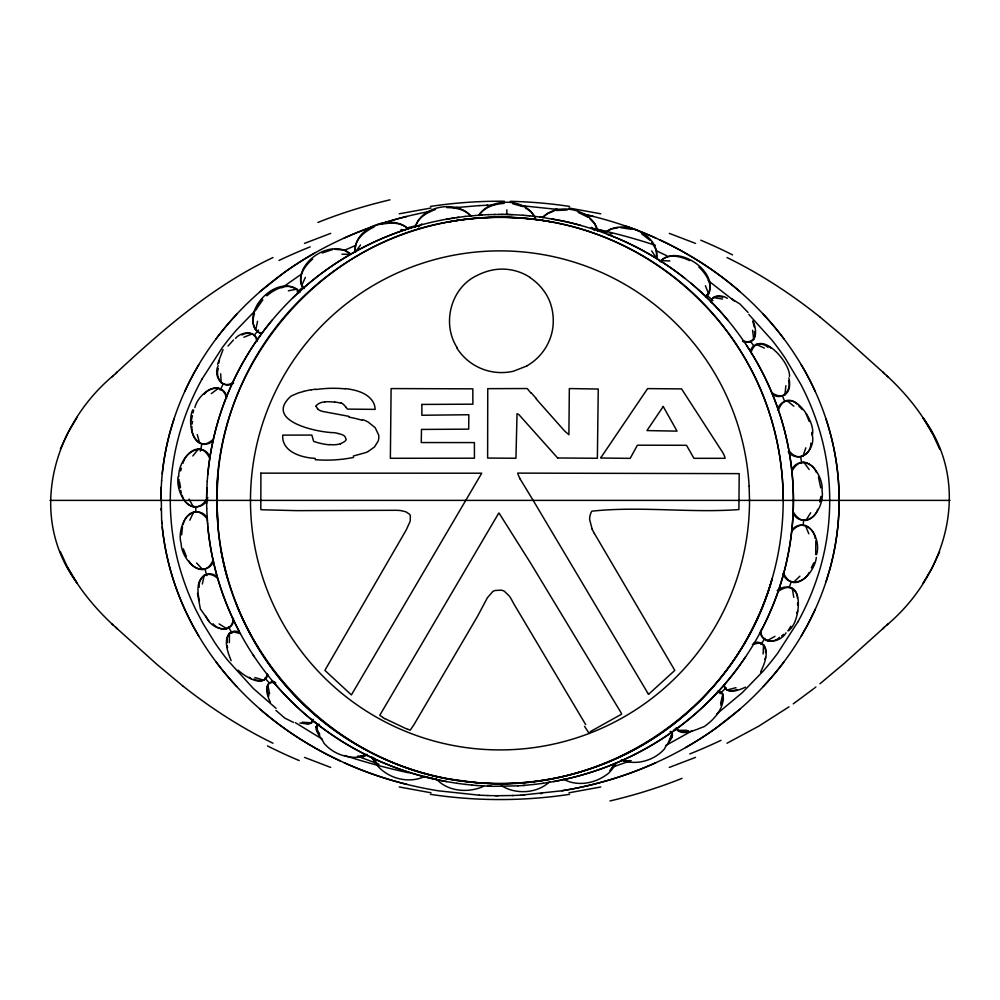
<?xml version="1.0" encoding="UTF-8"?>
<svg xmlns="http://www.w3.org/2000/svg" width="1000" height="1000" viewBox="0 0 1000 1000"><rect width="100%" height="100%" fill="white"/><g stroke="black" fill="none" stroke-linecap="round" stroke-linejoin="round"><path stroke-width="1.5" d="M206.7 508.363L206.612 496.987M161.625 520.25L161.112 488.875M206.588 500.387L206.812 489.237M160.863 500.387L160.863 498.75M229.375 642.575L229.438 633.263L233.588 631.9L240.475 633.625M160.875 497.775L160.875 496.912M206.625 496.138L206.637 495.288M506.887 209.788L506.8 214.462L488.562 214.613M160.888 496.037L160.912 495.163M218.325 368.45C214.675 378.013 223.738 389.825 233.637 383.038M206.65 494.438L206.675 493.587M160.925 494.3L160.95 493.425M797.575 605.288L797.65 602.775M206.688 492.85L206.762 490.613M788.575 380.675C791.8 390.5 781.85 401.463 772.45 394.15M160.975 492.65L161.625 480.538M206.788 489.875L207.25 481.163M763.138 653.95L763.525 644.7L759.412 643.025L752.412 644.287M206.85 488.387L206.887 487.638M783.188 500.387A283.188 283.188 0 0 0 358.4 255.138A283.188 283.188 0 0 0 358.4 745.638A283.188 283.188 0 0 0 783.188 500.387L782.913 487.762A283.375 283.375 0 0 0 772.262 422.463C743.988 321.05 655.2 240.35 551.525 221.925C517.562 215.625 482.438 215.625 448.475 221.925C317.6 243.988 214.675 367.7 216.812 500.387L217.95 525.837C227.763 658.487 341.9 772.625 474.55 782.438C499.663 784.7 525.075 783.6 549.888 779.15A283.312 283.312 0 0 0 772.262 578.312C737.913 705.913 605.938 796.4 474.55 782.438L450.112 779.15M161.15 488L161.2 487.225M207.25 481.188L207.775 474.7A279.275 279.275 0 0 1 211.762 446.962L213.825 437.262A279.913 279.913 0 0 1 217.913 421.7A281.212 281.212 0 0 1 227.787 393.65L232.2 383.525A282.762 282.762 0 0 1 239.375 369.038A284.425 284.425 0 0 1 254.412 343.888L260.95 334.55A286.788 286.788 0 0 1 272.213 320.125A288.688 288.688 0 0 1 292.525 298.15L298.812 292.213A292.288 292.288 0 0 1 339.45 261.012A295.387 295.387 0 0 1 365.238 246.337A297.025 297.025 0 0 1 392 234.475L395.275 233.225A298.975 298.975 0 0 1 419.263 225.425A299.9 299.9 0 0 1 446.613 219.163L447.488 219.013M161.625 480.562L162.225 473.85A259.45 259.45 0 0 1 166.525 446.65L166.925 444.787A262.45 262.45 0 0 1 170.1 431.887L173.95 419.125A270.15 270.15 0 0 1 184.675 391.662A276.775 276.775 0 0 1 193.388 374.175L198.75 364.738A289.15 289.15 0 0 1 216.15 338.775A298.762 298.762 0 0 1 228.837 323.013L236.7 314.237A314.337 314.337 0 0 1 260.188 291.55L284.688 272.2A340.65 340.65 0 0 1 314.425 253.2A353.537 353.537 0 0 1 340.438 239.775L344.237 238.038A365.525 365.525 0 0 1 375.163 225.787A365.425 365.412 -20 0 0 344.237 238.05M778.525 409.725C789.488 382.575 816.675 421.488 812.262 435.087C815.763 448.462 800.65 465.637 789.613 451.325M760.588 672.113C764.163 664.375 769.488 652.625 763.525 644.7M217.95 474.95L216.812 500.387L217.95 525.837M816.513 554.663C821.7 539.775 807.35 512.938 791.75 531.325M313.025 719.287L311.6 722.775L308.725 724.112L299.938 723.037M790.8 626.237L787.987 630.938C801.188 623.7 805.387 573.263 778.525 591.188M803.112 525.575L803.525 521.3M722.35 699.038C724.013 695.387 721.988 691.175 717.675 691.15M771.575 392.4C775.075 395.438 780.65 397.088 784.925 394.8L785.875 385.65M270.462 702.3C266.462 695.225 262.762 679.788 275.837 682.837M213.45 439.137C194.137 456.538 186.562 423.038 192.725 409.913M182.475 526.938L181.65 534.888M820.925 496.413L819.737 501.925M319.413 725.037C310.125 726.475 322.912 739.513 323.913 743.138C333.512 754.5 349.038 759.438 363.575 756.513C371.45 753.838 360.325 755.938 357.5 756.525M815.725 554.487L815.812 540.9M233.4 618.325C231.863 636.4 209.938 628.475 205.9 616.1M750.65 351.213C751.775 342.762 763.012 342.125 768.075 347.45M656.712 257.625L656.325 250.162L651.85 242.35M192.062 424.075L192.537 421.5M254.488 313.587C251.762 320.575 252.7 330.925 261 333.525M415.288 226.75C421.912 205.688 455.8 199.875 470.55 215.487M193.05 412.9L193.625 410.1M262.062 333.237L258.825 332.325L255.738 330L257.55 321.25M200.362 451.138L201.825 444.125M115.825 373.675L116.737 372.525M884.175 627.15L883.312 628.212M178.8 476.488C177.825 460.525 198.837 435.012 209.838 458.55M218.787 363.125L219.387 360.45M192.45 415.688L191.188 421.05M750.95 352.7C759.125 326.825 790.625 362.4 789.5 376.425M202.312 584L204.338 575.2C208.713 573.125 214.237 574.925 217.45 578.3M720.662 703.3L722.85 694.112L720.9 692.55L716.963 692.212M415.387 227.338C417.463 217.688 427 212.537 435.55 209.5M218.188 365.65C213.088 375.312 221.725 389.9 232.913 382.575M233.663 620.15C232.575 631.025 218.738 631.237 213.125 623.775M267.125 673.7C265 690.025 243.263 675.238 238.088 670.163M621.312 760.1C636.375 765.688 654.163 760.675 664.663 748.737C665.45 744.538 677.412 735.413 670.1 731.737M180.625 470.962L181.375 468.25M810.863 443.113C811.15 455.538 796.162 461.975 788.225 451.725M710.725 301.962C711.45 296.288 718.375 295.6 722.688 297.35M213.375 559.225C204.037 583.462 181.287 559.5 181.15 543.5C176.337 528.237 190.6 498.413 206.962 518.6M520.875 795.175L561.712 790.8A379.1 379.1 0 0 0 615.938 777.95L624.837 775A365.525 365.525 0 0 0 655.763 762.75L659.562 761A353.537 353.537 0 0 0 685.588 747.6A340.65 340.65 0 0 0 715.312 728.587L739.812 709.237A314.337 314.337 0 0 0 763.3 686.55L771.162 677.775A298.762 298.762 0 0 0 783.863 662.013A289.15 289.15 0 0 0 801.263 636.038L806.612 626.613A276.75 276.75 0 0 0 815.337 609.113A270.212 270.212 0 0 0 826.05 581.663L829.9 568.9A261.188 261.188 0 0 0 833.5 554.138A259.088 259.088 0 0 0 839.05 507.362L839.137 500.387A258.712 258.712 0 0 0 833.475 446.65L833.45 446.5M791.325 581.45L789.488 586.862M313.375 719.925L310.487 723.162L306.337 723.475M113.462 375.475C53.012 425.95 27.237 515.737 76.925 582.875L67.763 567.7L60.275 551.562M886.538 625.3C946.975 574.825 972.775 485.037 923.075 417.912L932.237 433.088L939.725 449.212M802.925 456.413L805.85 447.825M722.85 694.112C725.362 707.237 714.287 719.7 704.05 726.688C697.212 728.962 680.75 737.75 676.25 728.088M816.287 557.513C814.925 572.2 794.2 595.438 783.812 573.638M217.55 364.275L223.05 349.613M563.35 779.087C576.712 786.675 594.275 783.7 606.287 774.912C612.425 771.575 623.013 752.45 609.825 770.537M671.787 734.975L672.087 733.125L670.7 731.338M796.675 613.425L797.638 610.9M720.662 705.1L723.55 698.562M183.113 463.113C185.738 451 203.438 442.788 209.862 456.625M670.487 737.212L671.1 735.725M813.825 562.775L811.35 567.837M267.875 674.625C266.663 681.2 258.825 681.912 253.988 678.962M615.725 762.75L614.275 764.812M777.725 409.963C779.287 400.625 791.137 397.488 797.387 404.387M764.775 659.338L765.65 657.325M299.413 292.2C280.663 271.588 241.875 307.812 255.738 330M304.25 288.488L301.7 285.525L305.35 277.387M792 471.2C804.188 448.263 823.85 474.837 822.05 490.712C824.975 506.425 807.237 534.325 793.45 512.3M668.425 742.212L672.438 733.538M189.812 520.2L193.6 512.075M183.212 524.5C184.788 513.525 199.025 506.938 206.513 516.725M194.887 407.537C197.95 393.862 220.625 376.5 226.588 398.125M220.225 390.087L223.325 383.65M478.938 214.862C491.2 197.213 525.6 197.925 535.262 217.8M706.025 296.837C723.763 275.287 679 243.012 660.962 260.7L669.887 260.925M202.113 378.913L222.5 347.337A287.2 287.125 87.7 0 1 236.7 329.787L256.575 309.225M797.887 621.875L777.5 653.438A287.2 287.125 87.7 0 1 763.3 670.987L742.337 692.6L716.9 713.85M77.1 417.375L67.763 433.088L60.388 448.95M922.9 583.413L932.237 567.7L939.613 551.838M213.525 561.138C209.425 572.762 193.85 570.887 188.962 560.938M764.862 638.337L761.038 644.375M805.9 520.4L810.65 512.788M817.712 509.325C814.825 520.013 799.9 524.837 793.662 514.212M788.825 450.012L788.925 450.575A279.312 279.312 0 0 1 793.413 500.387L793.325 507.188A279.425 279.425 0 0 1 788.512 552.425L786.175 563.525A279.95 279.95 0 0 1 782.087 579.087A281.25 281.25 0 0 1 772.212 607.125L767.8 617.263A282.775 282.775 0 0 1 760.625 631.75A284.438 284.438 0 0 1 745.575 656.888L739.038 666.237A286.775 286.775 0 0 1 727.788 680.65A288.675 288.675 0 0 1 707.475 702.625L701.188 708.575A292.288 292.288 0 0 1 660.55 739.762A295.387 295.387 0 0 1 634.763 754.438A297.025 297.013 -25.1 0 1 608 766.3L604.725 767.55A299.413 299.413 0 0 1 553.387 781.612L543.212 783.275M742.562 341.35C756.775 346.287 757.75 330.925 752.887 320.863L754.087 326.838M256.512 308.888L262.838 299.825M360.538 244.95L355.337 252.162C352.788 228.038 391.225 213.038 408.062 228.7M478.925 215.65C484.012 206.962 494.75 204 504.175 203.4M228.025 346.05L233.475 339.988M809.15 572.513C804.188 583.15 787.15 586.688 783.025 573.475M262.275 299.262L257.075 305.775M542.962 216.938C558.337 201.95 591.938 209.125 597.725 230.425M792.075 469.275C797.55 458.237 812.775 462 816.413 472.463M207.875 497.537C193.162 521.862 175.05 493.938 178.188 476.438M660.175 261.837C667.3 252.688 680.738 256.3 689.6 260.613M192.812 455.962L198.463 448.988M253.975 335.538L258.5 330M727.387 298.363C722.487 294.837 711.025 294.113 711.462 302.663M669.862 739.225L671.85 737.225M207.675 499.637C201.275 511.188 184.838 507.713 182.188 495.3M604.875 232.675C622.337 217.763 660.088 234.338 656.575 258.325L651.675 250.888M726.137 687.712L720.037 693.737M116.925 372.312C164.3 328.3 214.025 285.4 273 257.538M883.075 628.462L844.35 663.275L819.963 683.763M793.438 582.425L799.875 576.188M786 632.837C780.113 643.188 761.125 645.375 760.6 630.325M882.613 628.913L888.275 623.713M604.637 233.225L611.188 229L617.962 227.775M549.788 781.538C537.562 793.612 515.462 794.8 501.337 785.55M312.663 259.037C304.95 265.65 295.912 277.962 303.337 287.838M542.788 217.7L547.388 213.688L553.787 211.137M418.525 226.925L421.788 223.9M111.725 377.075L117.387 371.875M229.438 633.263C223.162 640.837 228.038 652.812 231.125 660.65M648.637 694.225L674.812 670.4L594.425 533.5M266.875 295.837C275.087 288.337 292.175 280.562 299.837 292.638M779.488 637.325C773.675 643.825 761.05 641.625 760.312 632.075M705.675 297.337C715.625 288.5 706.675 274.075 698.888 267.087M781.625 636L783.55 634.388M235.5 338.375C240.963 331.838 255.188 329.588 256.688 340.637M297.113 291.9L303.825 286.5M272.887 290.138L266.312 295.275M815.875 687L814.488 688.088M612.238 767.438L615.312 765.337M813.562 688.812L793.263 703.863M792.3 529.475C800.288 520.087 814.175 527.388 815.2 538.438M204.2 394.288C209.762 386.488 223.962 385.412 226.6 396.3M211.325 393.612L218.6 388.212M367.075 754.388L364.387 755.05M281.887 287.825L301.637 273.988M784.925 394.8C790.212 391.125 790.275 383.525 788.85 377.887M789.025 706.825L758.888 726.087L727 743.238M204.338 575.2C196.3 580.712 197.425 592.3 199.363 600.575M673.863 729.912L676.263 728.337M212.763 440.9C202.575 450.238 190.5 437.9 191.95 426.65M692 730.85L665.65 745.55M767.025 640.775L774.963 636.337M590.237 731.663L621.613 714.15L621.025 712.663L530.688 563.237L499.525 513.837A14.512 14.512 0 0 0 498.825 512.975L379.787 715.263L382.738 717.362M368.212 451.475L374.5 446.95L378.188 441.062A12.625 12.575 -65.3 0 0 378.638 434.95L375.2 427.713L368.038 421.962A33.288 33.125 -81.7 0 0 362.413 419.588M526.95 365.95L513.488 371.2A52.625 52.337 0.2 0 1 456.887 348.038M777.2 590.55C784.575 583.787 797.4 587.35 797.425 598.188M241.988 335C247.638 331.287 256.9 333.55 257.413 341.112M373.875 227.1C364.588 231.513 353.8 239.95 355.213 251.462M345.213 249.95L354.913 245.75M318.875 724.062L316.475 726.237L317.425 728.913M304.488 243.4L330.712 233.35M695.512 757.375L669.287 767.425M736.925 689.463C732.513 691.55 725.387 691.475 723.787 685.812M243.888 337.238L252.413 333.825M322.212 252.975L332.5 249.6M482.887 786.637C467.925 793.2 447.038 791.525 435.938 778.425M631.05 760.638L612.5 767.087M745.5 687.188C739.463 689.938 726.05 695.65 724.35 685.037M424.825 776.388C405.8 785.512 380.363 776.112 371.788 756.862M340.4 443.8L344.312 441.75A9.25 9.188 -67.5 0 0 346.225 439.688L345.238 437.1A5.075 5.038 -70.4 0 0 343.587 435.375L341.425 434.438A33.725 33.512 -78.8 0 0 339.688 433.925L338.125 433.525M376.275 225.4L377.375 225.025M378.488 224.65L384.062 222.838A376.213 376.213 0 0 1 406.688 216.45A382.1 382.1 0 0 1 430.4 211.325M753.713 643.138C760.05 639.862 766.725 645.875 765.462 652.537M727.013 690.013L735.962 687.675M681.5 732.05L688.487 730.713M399.25 213.8L431.05 208M600.75 786.988L568.95 792.788M353.325 456.025L365.725 452.6A27.35 27.225 -63.2 0 0 368.212 451.488M288.35 290.8L297.125 289.088M381.875 224.225C390.763 222.488 401.587 222.037 408.275 229.262M623.688 761.1L630.525 760.588M446.613 219.163L465.225 216.412M607.5 234.55L611.888 233.775M447.938 218.925L448.812 218.775M449.263 218.7L450.15 218.55M311.388 389.812L315.613 389.162M451.4 218.337L453.9 217.938M456.413 217.562L458.925 217.213M543.2 783.275L534.775 784.375M448.475 221.925C482.512 215.875 517.487 215.875 551.525 221.925M453.975 207.775L479.15 205.6M465.25 216.4L481.962 214.938M534.75 784.375L523.05 785.5M455.925 207.55L457.863 207.338M556.275 210.487L567.1 210.025M540.175 793.662L542.112 793.45M470.262 215.863L471.95 215.7M621.912 759.7L624.525 760M324.738 401.838L326.438 401.725A50.963 50.5 82.7 0 1 330.538 401.825L334.8 402.113M683.975 730.85L678.288 730.662L676.025 728.475M524.7 785.375L518.062 785.85M480.275 215.05L488.562 214.613M522.775 795.075L524.688 794.95M518.038 785.85L493.338 786.312M479.125 205.613L487.738 205.238M520.85 795.175L512.275 795.537M486.775 205.275L494.363 205.087M513.212 795.512L497.388 795.725M494.3 214.45L495.125 214.425M677.325 730.362L686.775 730.275M498.375 214.4L499.188 214.387M50 500.387L950 500.387M500.812 214.387L501.625 214.4M498.125 795.738L495.65 795.713M557.925 457.975L597.375 458.275L598.263 389.038L569.338 388.562L568.888 434.7L565.163 431.463A95.738 95.475 43.8 0 1 563.413 429.65L536.188 398.95M502.438 214.4L503.25 214.412M496.238 795.713L492.475 795.662M504.888 214.438L505.7 214.45M341.925 254.188L350.85 254.363C332.75 237.362 294.05 261.9 301.7 285.525M446.712 207.6C455.288 207.675 465.037 209.05 470.688 216.262M506.55 214.462L507.587 214.488M491.525 795.65L487.738 795.537M507.325 214.475L508.375 214.513M492.413 786.3L491.037 786.25M508.15 214.5L509.15 214.525M491.625 786.275L489.387 786.2M508.963 214.525L509.938 214.55M509.787 214.55L510.725 214.575M487.725 795.537L479.15 795.175M490.062 786.225L488.562 786.175M510.613 214.575L511.512 214.613M511.438 214.613L512.25 214.638M487.75 786.137L488.488 786.175M512.3 214.638L523.05 215.275M335.05 249.338L344.012 250.012L350.363 253.863M487.7 786.137L476.975 785.512M520.85 205.6L559.75 209.662M481.962 785.85L483.612 785.938M479.125 795.175L438.288 790.8A382.1 382.1 0 0 1 406.675 784.338A374.925 374.925 0 0 1 375.163 775L370.863 773.487A364.738 364.725 23.2 0 1 344.237 762.738L340.438 761A353.537 353.537 0 0 1 314.413 747.6A353.6 353.587 28.7 0 0 340.438 761M302.225 722.237L311.6 722.775M522.775 205.712L524.688 205.825M523.025 215.275L526.362 215.538M476.95 785.512L471.962 785.075M620.525 227.625L631.213 229.312M526.362 215.55L528.05 215.7M329.125 444.762L328.113 444.675A62.225 61.363 -41 0 1 315.575 442.013L313.65 441.4L311.837 435.075L282.738 435.125C281.525 451.962 301.913 457.8 315.262 458.363M528.038 215.7L529.738 215.863M471.95 785.075L465.25 784.375M529.712 215.863L534.775 216.4M534.75 216.4L541.512 217.262M465.225 784.375L456.8 783.275M345.337 388.575C355.45 389.888 367.113 392.488 372.95 401.712A16.575 16.475 -60.1 0 1 374.7 406.037L375.2 409.375L347.438 409.1L345.675 406.8M539.812 217.037L543.225 217.512M555.812 209.075L557.775 209.363M543.2 217.512L563.212 221.112A299.837 299.837 0 0 1 580.737 225.425A298.738 298.738 0 0 1 608.013 234.475L617.362 238.263A296.137 296.137 0 0 1 660.562 261.012A293.3 293.3 0 0 1 684.938 278.35L690.763 283.087A290.087 290.05 41.2 0 1 707.45 298.188L710.987 301.637M456.788 783.275L446.613 781.612A299.375 299.363 11.3 0 1 392 766.3L382.65 762.513A296.175 296.175 0 0 1 339.438 739.775A293.3 293.3 0 0 1 315.062 722.425A290.788 290.788 0 0 1 292.525 702.625L289.012 699.137M360.812 756L363.575 756.513M568.962 208L600.75 213.8M431.037 792.775L399.25 786.988M713.337 297.55L722.55 299.062M348.925 416.35L323.225 411.538A49.188 48.5 -47.6 0 1 322.013 411.238L320.625 410.788A8.512 8.413 -59.6 0 1 319.575 410.312A6.925 6.837 -58.7 0 1 317.538 408.675M512.663 203.738L523.1 206.637M401.012 229.513L405.363 230.475M621.638 759.675L629.625 761.438M274.65 681.95L273.3 681.625C268.875 681.612 266.312 685.763 267.663 689.775M254.95 677.525L263.788 680.225M743.225 340.725C749.737 344.113 756.95 338.85 754.438 331.6M341.087 403.175L336.95 402.325A57.575 57.112 -80.6 0 0 334.812 402.113M378.988 764.237L357.788 756.263M584.225 214.3A381.488 381.475 0 0 1 593.312 216.45A374.9 374.9 0 0 1 624.837 225.787L629.138 227.3M669.3 233.363L695.525 243.412M330.7 767.425L304.475 757.375M407.875 729.362L410.238 730.138L413.913 724.762L477.4 616.525L487.375 597.775L492.738 591.575A9.675 9.663 0.5 0 1 495.125 590.487L501.037 590.175A9.537 9.525 0.4 0 1 504.325 591.213L509.6 596.362A41.175 41.062 21.3 0 1 511.675 599.862L513.413 603.088A50.487 50.425 -28.5 0 0 514.825 605.538L585.65 724.525M239.25 632.375C232.375 628.15 225.238 635.625 227.45 642.675M578.175 212.387L587.875 217.2M756.025 344.3L764.362 348.062M629.138 227.3A364.75 364.738 23.2 0 1 655.763 238.05L659.562 239.775A353.537 353.537 0 0 1 685.588 253.188A353.6 353.587 28.7 0 0 659.562 239.788M656.05 250.588L666.938 255.812M293.55 722.425L284.812 718.125L275.925 710.387M727.025 257.55C760.075 273.688 791.062 293.875 819.75 316.85M272.975 743.225C241.238 727.725 211.375 708.5 183.663 686.625M322.413 739.262L295.413 722.7M216.775 576.587C208.938 569.462 197.725 577.737 199.213 587.275M384.875 718.612L406.225 728.737A71.162 69.45 22.5 0 0 407.887 729.325M731.637 298.812L739.9 303.988L748.075 312.475M219.088 623.9L226.887 628.812M372.025 757.925L374.7 760.2M641.612 233.787L650.188 240.387M312.812 720.863L317.462 724.225M708.288 280.675L734.425 301.062M525.375 207.838L531.025 211.788L534.587 216.762M182.738 685.913L183.425 686.45M182.688 685.863L157.125 664.562L116.925 628.462M276.05 708.337L253.363 688.512L228.062 660.675A281.625 281.55 -88.7 0 1 214.7 642.475L202.875 623.263L195.912 609.95A255.863 255.787 89 0 1 177.8 560.65A245.812 245.738 90 0 1 181.425 427.2L183.8 420.062A260.663 260.587 -89.8 0 1 202.113 378.913M819.975 317.025L844.35 337.5L883.075 372.312M786.812 400.5L793.85 406.213M249.387 677.275L251.088 678.675M736.8 288.95L739.812 291.55A314.337 314.337 0 0 1 763.3 314.237A302.55 302.55 0 0 1 780.025 333.762L783.863 338.775A289.15 289.15 0 0 1 801.263 364.75A279.662 279.662 0 0 1 812.962 386.587L815.337 391.675A270.212 270.212 0 0 1 826.062 419.15M263.2 711.825L260.188 709.237A314.337 314.337 0 0 1 236.7 686.55A302.55 302.55 0 0 1 219.975 667.013L216.137 662.013A289.15 289.15 0 0 1 198.738 636.038A279.688 279.688 0 0 1 187.037 614.2L184.662 609.1A270.15 270.15 0 0 1 173.95 581.663A264.1 264.1 0 0 1 166.775 555.363L165.825 550.763A259.525 259.513 83.3 0 1 162.237 526.925L161.625 520.212M798.75 406L802.288 409.588M706.45 294.837L712.913 300.525M886.55 375.475C904.638 392.175 920.537 411.362 932.237 433.088M882.613 371.875L888.275 377.075M67.763 567.7C80.288 591.025 97.737 611.312 117.387 628.913M111.725 623.713L113.45 625.3M769.375 346.7L771 348.225M748.775 314.387L771.938 340.112A281.637 281.562 -88.7 0 1 785.3 358.3L800.7 384.125A257.712 257.638 89.4 0 1 820.25 432.875A245.825 245.75 -90 0 1 818.575 573.587L816.2 580.712A260.663 260.587 -89.8 0 1 797.887 621.862M316.6 730.375L319.688 733.962M591.35 227.312L594.487 230.475M883.288 372.55L884.175 373.675M116.713 628.237L115.85 627.188M589.875 218.8L594.688 223.738L597.6 231.012M196.575 562.987L202.688 569.55M264.825 678.05L268.675 682.288M557.638 457.975L519.087 414.825A9.25 9.25 9.7 0 0 517.038 413.738L515.938 458.263L487.625 458.062L487.75 388.663L527.2 388.537L531.15 393.338M373.062 757.463L373.875 758.45M317.538 408.675L316.1 406.362M750.575 341.5L753.975 346.1M803.85 462.238L809.125 469.5M209.338 621.6L200.387 608.962L197.475 593.387M647.6 692.775L533.4 500.788M710.987 301.637A288.913 288.913 0 0 1 727.788 320.125A286.462 286.462 0 0 1 745.588 343.9L745.888 344.35M289.012 699.137A288.938 288.938 0 0 1 272.213 680.662A286.462 286.45 0 0 1 254.412 656.875L253.2 655.062M533.162 500.387L520.225 479.125M232.025 633.112L228.487 626.9M373.65 757.913L377.15 763.888M457.238 347.837C441.375 323.562 450.8 287.325 477.575 275.225A56.9 56.25 2.5 0 1 490.45 270.487A50.15 49.475 1.1 0 1 529.837 277.288M189.062 499.113L193.412 506.962M592.112 528.95L589.65 519.675A15.675 15.65 -79.9 0 1 590.788 513.263L591.788 511.175C640.625 505.95 689.925 513.15 738.888 509.588L739.2 473.638L517.663 473.113L518.625 475.825A52.375 52.337 55.8 0 0 520.25 479.113M782.275 395.65L784.5 400.925M809.212 421.45L806.1 413.725M772.812 395.112L772.85 395.225A282.725 282.712 0 0 0 760.625 369.038A284.513 284.513 0 0 0 746.8 345.712M805.438 525.487L808.812 533.8M316.075 726.625L319.65 735.475M773.088 395.788L773.125 395.9A281.25 281.25 0 0 1 782.087 421.7A279.837 279.837 0 0 1 788.512 448.35L788.612 448.9M705.4 285.7L708.688 294M226.812 645.5L227.6 647.513M266.575 689.188L268.925 696.012M183.337 548.875L186.375 556.538M206.85 575.625L204.862 568.763M197.25 434.575L199.688 443.237M180.538 487.8L179.638 482.238M180.738 490.412L181.287 492.912M833.25 445.575L833.213 445.412A263.8 263.8 0 0 0 826.05 419.125A263.587 263.587 0 0 1 833.487 446.65A258.512 258.512 0 0 1 833.5 554.138A263.587 263.587 0 0 1 826.05 581.663M267.725 684.55L269.575 693.775M818.45 477.137L820.775 487.925M811.75 432.45L812.262 435.087M792.3 588.362L793.775 597.325M800.713 457.137L801.6 462.8M752.6 330.25L753.7 339.45M206.7 508.338L207.775 526.087A279.125 279.125 0 0 0 211.075 550.212L211.488 552.438A280.2 280.2 0 0 0 217.913 579.087A281.2 281.2 0 0 0 226.825 604.763L227.188 605.662A282.762 282.762 0 0 0 239.375 631.75A284.45 284.45 0 0 0 254.412 656.888M161.762 521.925L161.9 523.587M207.5 522.837L207.638 524.462M207.25 519.587L207.375 521.213M220.675 373.8L221.225 382.95M195.738 508.062L195.925 512.35M178.925 479.338L179.137 487.675M160.987 508.6L161.05 510.25M206.6 501.975L206.612 503.562M449.975 779.225A283.312 283.312 0 0 1 236.475 604.637M227.512 578.3A283.312 283.312 0 0 1 221.312 551.912M745.588 343.888A284.45 284.45 0 0 1 760.638 369.038A281.85 281.85 0 0 1 782.087 421.7A279.788 279.788 0 0 1 788.512 448.35A279.25 279.25 0 0 1 793.413 500.387A279.25 279.25 0 0 1 788.512 552.425A279.788 279.788 0 0 1 782.087 579.087A281.85 281.85 0 0 1 760.625 631.75M690.75 283.087A289.6 289.6 0 0 1 727.788 320.125M660.55 261.025A293.55 293.525 33.6 0 1 684.925 278.375M608 234.475A296.262 296.262 0 0 1 660.562 261M551.688 218.863A299.9 299.9 0 0 1 580.737 225.425M419.263 225.438A297.95 297.95 0 0 0 365.238 246.337A295.587 295.562 -31.4 0 0 339.462 261.038M292.525 298.15A292.137 292.137 0 0 1 339.45 261.012M272.213 320.125A286.525 286.525 0 0 0 254.412 343.888A284.45 284.45 0 0 0 239.363 369.038A281.837 281.837 0 0 0 217.913 421.7A279.55 279.55 0 0 0 207.775 474.688M207.775 526.087A279.55 279.55 0 0 0 217.925 579.087A281.837 281.837 0 0 0 239.375 631.75M315.075 722.425A289.862 289.862 0 0 1 272.2 680.662M339.462 739.75A293.587 293.55 33.6 0 1 315.087 722.4M446.613 781.575A297.775 297.775 0 0 1 339.425 739.8M634.763 754.45A298.587 298.587 0 0 1 553.387 781.6M660.537 739.737A295.625 295.575 -31.4 0 1 634.75 754.412M660.55 739.762A292.137 292.137 0 0 0 707.475 702.625A288.762 288.762 0 0 0 727.788 680.65A286.525 286.525 0 0 0 745.588 656.888M801.25 364.738A278.688 278.688 0 0 1 815.337 391.675M763.288 314.237A301.2 301.2 0 0 1 783.863 338.775M739.837 291.512A334.712 334.712 0 0 0 685.562 253.225A335.15 335.15 0 0 1 736.812 288.925M624.837 225.787A365.525 365.525 0 0 1 655.763 238.038M582.775 213.975A382.362 382.362 0 0 1 593.312 216.438M379.075 224.45A374.925 374.925 0 0 1 406.688 216.45M260.163 291.512A334.712 334.712 0 0 1 314.438 253.225M216.137 338.775A301.2 301.2 0 0 1 236.713 314.237M184.662 391.675A278.7 278.7 0 0 1 198.75 364.738M173.95 419.125A263.825 263.825 0 0 0 166.513 446.65A259.45 259.45 -78.7 0 0 162.237 473.85M162.225 526.925A259.45 259.45 0 0 0 166.525 554.138A263.825 263.825 0 0 0 173.95 581.663A270.05 270.038 70.7 0 0 184.675 609.1A278.7 278.7 0 0 0 198.75 636.038M236.713 686.538A301.2 301.2 0 0 1 216.137 662.013M260.163 709.262A334.712 334.712 0 0 0 314.438 747.562A335.15 335.15 0 0 1 263.188 711.85M344.237 762.75A365.525 365.525 0 0 0 375.163 775A374.825 374.8 18.2 0 0 406.688 784.312M561.712 790.788A378.5 378.5 0 0 0 624.837 775.013A365.4 365.375 -19.9 0 0 655.763 762.725M739.837 709.262A334.712 334.712 0 0 1 685.562 747.562M783.863 662.013A301.2 301.2 0 0 1 763.288 686.538M815.337 609.113A278.688 278.688 0 0 1 801.25 636.038M430.45 206.425A299.488 190.325 0 0 1 504.375 201.238M510.213 201.325A299.488 190.325 0 0 1 569.55 206.425M317.925 222.45A359.85 208.588 -1.2 0 1 390 199.825M278.988 260.45A405.062 190.325 -5.4 0 1 310.163 246.863M700.775 240.2A405.075 199.1 4.2 0 1 732.537 254.875M591.35 228A359.85 179.125 4.2 0 1 655.312 245.275M569.538 794.35A299.488 190.312 0 0 1 430.45 794.35M682.075 778.337A359.85 208.588 -1.2 0 1 610 800.95M721.012 740.325A405.062 190.325 -5.4 0 1 689.837 753.925M299.225 760.575A405.075 199.1 4.2 0 1 267.462 745.913M408.65 772.788A359.85 179.125 4.2 0 1 344.688 755.5M596.438 229.088A369.6 369.325 -0.8 0 1 606.625 231.938M433.075 778.288A378.225 377.938 0.4 0 1 424.162 776.587M406.337 228.088A375.863 375.65 2.5 0 1 416.637 225.613M648.55 694.3A58.925 55.875 -75.6 0 1 647.5 692.85M594.375 533.525A63.487 63.338 -87.1 0 1 592.05 528.975M384.825 718.7A68.975 67.312 27.8 0 1 382.688 717.463M589.212 733.538A297.738 127.075 64.1 0 1 584.55 726.312M529.738 277.425A53.475 52.912 -3.7 0 1 544.788 292.213C551.675 302.1 554.175 314.575 552.987 326.45A52.325 51.875 -13.2 0 1 526.888 365.85M536.5 398.65A115.138 113.588 38.3 0 1 531.475 393.062M340.425 443.888A30.987 30.612 -46.1 0 1 329.162 444.538M338.137 433.488A56.837 56.4 85.9 0 0 334.387 432.688C318.562 432.625 263.8 421.512 290.35 396.7A12.725 12.475 -67.6 0 1 291.613 395.838L298.225 392.975A71.075 70.163 -84.2 0 1 301.588 392.025A84.275 83.038 44.3 0 1 303.85 391.4M303.825 391.312A108.425 107.212 64.8 0 1 311.375 389.75M315.675 389.562A124.325 122.5 47.1 0 1 345.312 388.862M341.262 402.875A12.938 12.8 -73.7 0 1 345.6 406.85M315.788 406.087A12.062 11.95 -70.9 0 1 324.738 401.962M348.812 417.125A110.95 108.987 45.2 0 1 362.212 420.3M353.587 457.413A136.862 135.062 -41.6 0 1 315.138 459.663M260.912 473.15L260.8 509.588A20.387 19.825 -75.7 0 0 262.125 509.775L296.625 510.637L394.875 510.3A54.45 54.35 62.2 0 1 400.675 510.575L405.863 511.8L409.412 514.125A5.375 5.375 79 0 1 410.363 515.775L410.213 521.2L406.25 529.938L325.3 669.587A26.725 25.975 24.5 0 0 324.925 670.4L351.4 694.925L481.725 473.212L260.912 473.15M421.887 404.425L421.85 415.25L468.837 414.738L468.688 429.15L421.5 429.425L421.25 442.55L474.4 442.587L474.438 458.2L390.363 458.288L391.112 388.575L472.812 388.837L472.875 404.188L421.887 404.425M601.237 457.125L600.8 458.038L630.2 458.363L637.413 445.188L686.513 445.288L693.925 458.325L725.05 458.312A7.638 7.488 79.4 0 0 724.65 456.625L724.412 455.962A19.325 18.975 80.1 0 0 723.95 454.888L723.312 453.625A40.9 40.35 82.9 0 0 722.725 452.537L681.575 388.9L647.588 388.612L601.237 457.125M663.225 406.5L646.963 430.575L677.062 431.138L663.225 406.5M749.125 486.238L749.062 485.3A249.525 249.525 0 0 0 366.625 289.513A249.525 249.525 0 0 0 379.625 718.962A249.525 249.525 0 0 0 749.525 500.387L749.125 486.238"/></g></svg>
